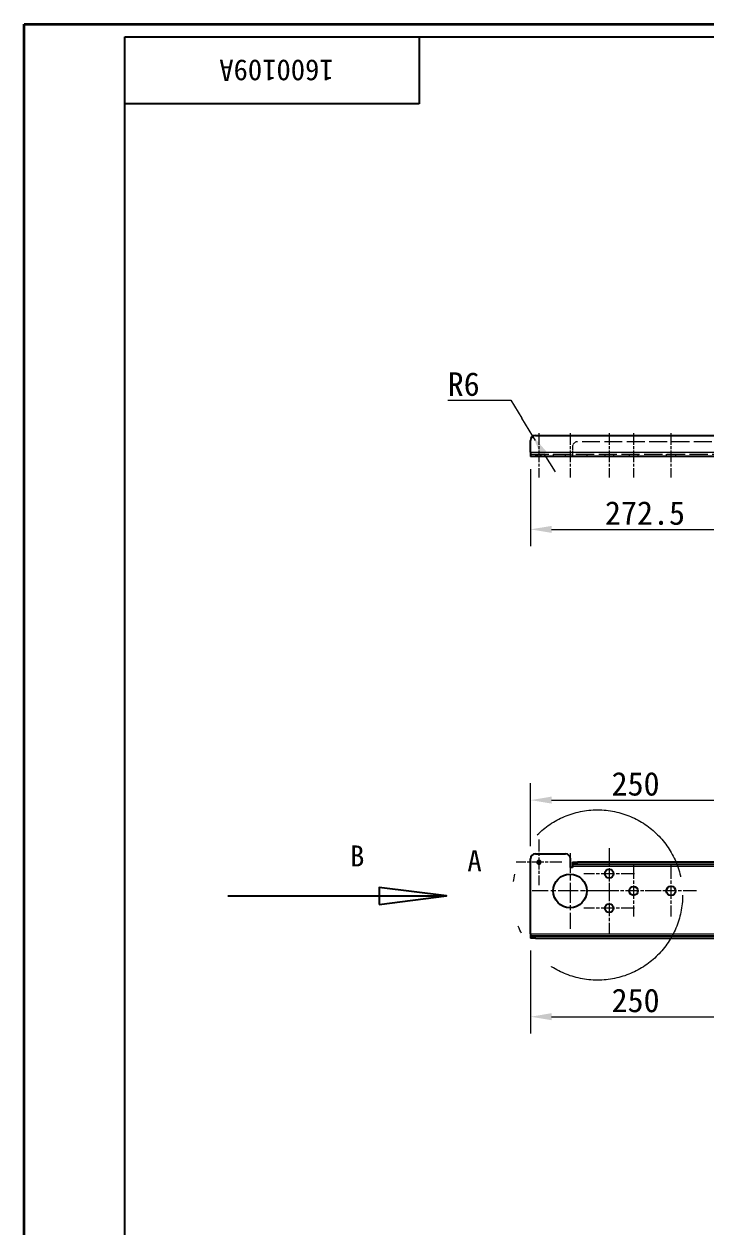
# Model space of a CAD drawing. Header units: millimetres. Extents: x 60 to 4145, y 55 to 2915.
# Drawn here: x 60 to 871, y 1485 to 2915 of the extents above; entities that cross this region are included whole.
import ezdxf

# ---------------------------------------------------------------- set-up
doc = ezdxf.new("R2010")
doc.units = ezdxf.units.MM
doc.header["$LTSCALE"] = 10
for name, pattern in [('CHAIN', [0.3543, 0.2362, -0.0295, 0.0591, -0.0295]), ('DASH_DOUBLE_DOT', [0.2164, 0.1181, -0.0295, 0.0049, -0.0295, 0.0049, -0.0295]), ('DASHED', [0.2067, 0.1654, -0.0413])]:
    doc.linetypes.add(name, pattern=pattern)
for name, color, linetype, lineweight, true_color in [('中心标记 (ISO)', 1, 'CHAIN', 18, 0xff0000), ('中心线 (ISO)', 1, 'CHAIN', 18, 0xff0000), ('剖切线 (ISO)', 7, 'CHAIN', 25, 0x008000), ('尺寸 (ISO)', 7, 'Continuous', 18, 0x008000), ('局部视图边界 (ISO)', 7, 'DASH_DOUBLE_DOT', 18, 0x008000), ('隐藏 (ISO)', 5, 'DASHED', 18, 0x0000ff), ('隐藏窄的 (ISO)', 5, 'DASHED', 18, 0x0000ff)]:
    doc.layers.add(name, color=color, linetype=linetype, lineweight=lineweight, true_color=true_color)
for name, color, linetype, lineweight in [('可见 (ISO)', 7, 'Continuous', 25), ('可见窄的 (ISO)', 7, 'Continuous', 18), ('图框 (ISO)', 7, 'Continuous', 35)]:
    doc.layers.add(name, color=color, linetype=linetype, lineweight=lineweight)
doc.styles.add('HZ_33', font='simfang.ttf')
doc.styles.add('文本样式74', font='SimSun.ttf')
doc.styles.add('最新国标', font='simfang.ttf')
doc.dimstyles.new('默认 (GB)', dxfattribs={"dimscale": 10, "dimtxt": 2.8, "dimasz": 2.5, "dimexe": 2, "dimexo": 1.5, "dimgap": 0.5, "dimtad": 1, "dimtoh": 1, "dimdsep": 46, "dimtxsty": '最新国标', "dimcen": 0.09, "dimdle": 10, "dimclrd": 256, "dimclre": 256, "dimclrt": 256, "dimaunit": 1, "dimadec": 3, "dimazin": 2, "dimtfac": 0.535714, "dimtdec": 3, "dimtmove": 0, "dimatfit": 3, "dimfxl": 0, "dimtolj": 1, "dimlwd": -1, "dimlwe": -1, "dimarcsym": 0})

# ---------------------------------------------------------------- blocks, each defined once
blk = doc.blocks.new('图框 最新国标')
at = {"layer": '图框 (ISO)'}
for p, q in [((6, 7), (6, 291.5)), ((6, 291.5), (414.5, 291.5))]:
    blk.add_line(p, q, dxfattribs=at)
at = {"layer": '图框 (ISO)', "color": 7, "linetype": 'Continuous', "lineweight": 25}
for p, q in [((18, 290), (413, 290)), ((18, 7), (18, 290)), ((18, 290), (413, 290)), ((53, 290), (53, 282)), ((53, 282), (18, 282))]:
    blk.add_line(p, q, dxfattribs=at)
at = {"layer": '图框 (ISO)', "style": '文本样式74'}
blk.add_attdef('零件代号_001', (42.82, 287.25), '', height=2.5, rotation=180, dxfattribs=at)
blk = doc.blocks.new('二维局部视图0')
at = {"layer": '局部视图边界 (ISO)', "ltscale": 18.361101}
blk.add_circle((74.19, 187.96), 10.12, dxfattribs=at)
at = {"layer": '局部视图边界 (ISO)', "insert": (58.72, 190.79), "char_height": 2.5, "attachment_point": 7, "style": 'HZ_33'}
blk.add_mtext('A', dxfattribs=at)
blk = doc.blocks.new('_DotSmall')
at = {"color": 0, "linetype": 'ByBlock', "const_width": 0.5}
blk.add_lwpolyline([(-0.0625, 0, 1), (0.0625, 0, 1)], format="xyb", close=True, dxfattribs=at)
blk = doc.blocks.new('*D14')
at = {"layer": 'Defpoints', "color": 0, "transparency": 16777216}
for p in [(662.3, 1828.5), (912.3, 1820.7), (912.3, 1734.9)]:
    blk.add_point(p, dxfattribs=at)
at = {"layer": '尺寸 (ISO)', "color": 116, "true_color": 0x00803f, "transparency": 16777216}
for p, q in [((662.3, 1813.5), (662.3, 1714.9)), ((912.3, 1805.7), (912.3, 1714.9)), ((687.3, 1734.9), (912.3, 1734.9))]:
    blk.add_line(p, q, dxfattribs=at)
blk.add_solid([(687.3, 1739.1), (687.3, 1730.8), (662.3, 1734.9)], dxfattribs=at)
at = {"layer": '尺寸 (ISO)', "color": 116, "true_color": 0x00803f, "transparency": 16777216, "xscale": 25, "yscale": 25, "zscale": 25}
blk.add_blockref('_DotSmall', (912.3, 1734.9), dxfattribs=at)
at = {"layer": '尺寸 (ISO)', "transparency": 16777216, "insert": (787.2, 1754.1), "char_height": 28, "attachment_point": 5, "style": '最新国标'}
blk.add_mtext('\\A1;250', dxfattribs=at)
blk = doc.blocks.new('*D25')
at = {"layer": 'Defpoints', "color": 0, "transparency": 16777216}
for p in [(665.1, 2425.1), (668.3, 2420)]:
    blk.add_point(p, dxfattribs=at)
at = {"layer": '尺寸 (ISO)', "color": 116, "true_color": 0x00803f, "transparency": 16777216}
for p, q in [((564, 2467.7), (638.8, 2467.7)), ((638.8, 2467.7), (652, 2446.4)), ((665.1, 2425.1), (652, 2446.4)), ((668.3, 2420), (665.1, 2425.1)), ((678.2, 2403.9), (691.4, 2382.6))]:
    blk.add_line(p, q, dxfattribs=at)
blk.add_solid([(681.8, 2406.1), (674.7, 2401.7), (665.1, 2425.1)], dxfattribs=at)
at = {"layer": '尺寸 (ISO)', "transparency": 16777216, "insert": (582.8, 2486.8), "char_height": 28, "attachment_point": 5, "style": '最新国标'}
blk.add_mtext('\\A1;R6', dxfattribs=at)
blk = doc.blocks.new('二维转换剖视图0')
at = {"layer": '剖切线 (ISO)', "linetype": 'Continuous'}
for p, q in [((56.23, 187.85), (48.23, 188.85)), ((48.23, 188.85), (48.23, 186.85)), ((30.23, 187.85), (48.23, 187.85)), ((48.23, 187.85), (56.23, 187.85)), ((48.23, 186.85), (56.23, 187.85))]:
    blk.add_line(p, q, dxfattribs=at)
at = {"layer": '剖切线 (ISO)', "linetype": 'Continuous', "flags": 128}
blk.add_lwpolyline([(48.23, 186.85), (56.23, 187.85), (48.23, 188.85), (48.23, 186.85)], dxfattribs=at)
at = {"layer": '剖切线 (ISO)'}
blk.add_solid([(48.23, 186.85), (56.23, 187.85), (48.23, 188.85), (48.23, 186.85)], dxfattribs=at)
at = {"layer": '剖切线 (ISO)', "insert": (44.77, 191.35), "char_height": 2.5, "attachment_point": 7, "style": 'HZ_33'}
blk.add_mtext('B', dxfattribs=at)
blk = doc.blocks.new('*D47')
at = {"layer": 'Defpoints', "color": 0, "transparency": 16777216}
for p in [(912.3, 1992.4), (912.3, 1932.5), (662.3, 1922.5)]:
    blk.add_point(p, dxfattribs=at)
at = {"layer": '尺寸 (ISO)', "color": 116, "true_color": 0x00803f, "transparency": 16777216}
for p, q in [((662.3, 1937.5), (662.3, 2012.4)), ((912.3, 1947.5), (912.3, 2012.4)), ((687.3, 1992.4), (912.3, 1992.4))]:
    blk.add_line(p, q, dxfattribs=at)
blk.add_solid([(687.3, 1996.6), (687.3, 1988.3), (662.3, 1992.4)], dxfattribs=at)
at = {"layer": '尺寸 (ISO)', "color": 116, "true_color": 0x00803f, "transparency": 16777216, "xscale": 25, "yscale": 25, "zscale": 25}
blk.add_blockref('_DotSmall', (912.3, 1992.4), dxfattribs=at)
at = {"layer": '尺寸 (ISO)', "transparency": 16777216, "insert": (787.2, 2011.6), "char_height": 28, "attachment_point": 5, "style": '最新国标'}
blk.add_mtext('\\A1;250', dxfattribs=at)
blk = doc.blocks.new('*D55')
at = {"layer": 'Defpoints', "color": 0, "transparency": 16777216}
for p in [(662.3, 2401), (934.8, 2386.5), (934.8, 2314.3)]:
    blk.add_point(p, dxfattribs=at)
at = {"layer": '尺寸 (ISO)', "color": 116, "true_color": 0x00803f, "transparency": 16777216}
for p, q in [((662.3, 2386), (662.3, 2294.3)), ((934.8, 2371.5), (934.8, 2294.3)), ((687.3, 2314.3), (934.8, 2314.3))]:
    blk.add_line(p, q, dxfattribs=at)
blk.add_solid([(687.3, 2318.4), (687.3, 2310.1), (662.3, 2314.3)], dxfattribs=at)
at = {"layer": '尺寸 (ISO)', "color": 116, "true_color": 0x00803f, "transparency": 16777216, "xscale": 25, "yscale": 25, "zscale": 25}
blk.add_blockref('_DotSmall', (934.8, 2314.3), dxfattribs=at)
at = {"layer": '尺寸 (ISO)', "transparency": 16777216, "insert": (798.4, 2333.5), "char_height": 28, "attachment_point": 5, "style": '最新国标'}
blk.add_mtext('\\A1;272.5', dxfattribs=at)

msp = doc.modelspace()

# ---------------------------------------------------------------- linework, layer by layer
at = {"layer": '中心标记 (ISO)', "ltscale": 6.01531}
for p, q in [((672.256, 1945.5334), (672.256, 1891.3994)), ((699.323, 1918.4664), (645.189, 1918.4664))]:
    msp.add_line(p, q, dxfattribs=at)
at = {"layer": '中心标记 (ISO)', "ltscale": 6.722705}
for p, q in [((755.806, 1935.2164), (755.806, 1874.7164)), ((786.056, 1904.9664), (725.556, 1904.9664)), ((784.806, 1914.7164), (784.806, 1854.2164)), ((755.806, 1894.2164), (755.806, 1833.7164)), ((815.056, 1884.4664), (754.556, 1884.4664)), ((786.056, 1863.9664), (725.556, 1863.9664))]:
    msp.add_line(p, q, dxfattribs=at)
at = {"layer": '中心标记 (ISO)', "ltscale": 10.000767}
for p, q in [((709.256, 1929.4664), (709.256, 1839.4664)), ((754.256, 1884.4664), (664.256, 1884.4664))]:
    msp.add_line(p, q, dxfattribs=at)
at = {"layer": '中心标记 (ISO)', "ltscale": 6.778265}
for p, q in [((829.256, 1914.9664), (829.256, 1853.9664)), ((859.756, 1884.4664), (798.756, 1884.4664))]:
    msp.add_line(p, q, dxfattribs=at)
at = {"layer": '中心线 (ISO)', "ltscale": 5.833739}
for p, q in [((672.256, 2428.5339), (672.256, 2376.0339)), ((709.256, 2428.5339), (709.256, 2376.0339)), ((755.806, 2428.5339), (755.806, 2376.0339)), ((784.806, 2428.5339), (784.806, 2376.0339)), ((829.256, 2428.5339), (829.256, 2376.0339))]:
    msp.add_line(p, q, dxfattribs=at)
at = {"layer": '可见 (ISO)'}
for p, q in [((662.256, 2406.0339), (662.256, 2420.0339)), ((668.256, 2426.0339), (3656.256, 2426.0339)), ((662.256, 2406.0339), (662.256, 2401.0339)), ((3662.256, 2401.0339), (662.256, 2401.0339)), ((662.256, 1833.4664), (662.256, 1922.4664)), ((668.256, 1928.4664), (703.756, 1928.4664)), ((709.756, 1912.2164), (709.756, 1922.4664)), ((712.256, 1918.4664), (718.256, 1918.4664)), ((712.256, 1918.4664), (712.256, 1915.9664)), ((3656.256, 1918.4664), (718.256, 1918.4664)), ((712.256, 1912.2164), (709.756, 1912.2164)), ((718.256, 1915.9664), (712.256, 1915.9664)), ((712.256, 1915.9664), (712.256, 1913.4664)), ((712.256, 1913.4664), (712.256, 1912.2164)), ((3656.256, 1915.9664), (718.256, 1915.9664)), ((662.256, 1833.4664), (662.256, 1830.9664)), ((662.256, 1830.9664), (668.256, 1830.9664)), ((662.256, 1830.9664), (662.256, 1828.4664)), ((668.256, 1830.9664), (3656.256, 1830.9664)), ((668.256, 1828.4664), (662.256, 1828.4664)), ((668.256, 1828.4664), (3656.256, 1828.4664))]:
    msp.add_line(p, q, dxfattribs=at)
for centre, radius in [((672.256, 1918.4664), 2.067), ((709.256, 1884.4664), 20), ((755.806, 1904.9664), 5.25), ((784.806, 1884.4664), 5.25), ((829.256, 1884.4664), 5.5), ((755.806, 1863.9664), 5.25)]:
    msp.add_circle(centre, radius, dxfattribs=at)
for centre, start, end in [((668.256, 2420.0339), 90, 180), ((668.256, 1922.4664), 90, 180), ((703.756, 1922.4664), 0, 90)]:
    msp.add_arc(centre, 6, start, end, dxfattribs=at)
at = {"layer": '可见窄的 (ISO)'}
for p, q in [((662.256, 2406.0339), (3662.256, 2406.0339)), ((718.256, 1915.9664), (718.256, 1918.4664)), ((3662.256, 1913.4664), (712.256, 1913.4664)), ((662.256, 1833.4664), (3662.256, 1833.4664)), ((668.256, 1828.4664), (668.256, 1830.9664))]:
    msp.add_line(p, q, dxfattribs=at)
msp.add_arc((672.256, 1918.4664), 2.5, 280, 190, dxfattribs=at)
at = {"layer": '隐藏 (ISO)', "ltscale": 12.866373}
msp.add_line((931.0143, 2418.5339), (718.256, 2418.5339), dxfattribs=at)
at = {"layer": '隐藏 (ISO)', "ltscale": 13.075485}
msp.add_line((662.256, 2403.5339), (3662.256, 2403.5339), dxfattribs=at)
at = {"layer": '隐藏 (ISO)', "ltscale": 0.476074}
for p, q in [((669.756, 2403.5339), (669.756, 2401.0339)), ((670.189, 2403.5339), (670.189, 2401.0339)), ((674.323, 2403.5339), (674.323, 2401.0339)), ((674.756, 2401.0339), (674.756, 2403.5339)), ((689.256, 2403.5339), (689.256, 2401.0339)), ((709.756, 2403.5339), (709.756, 2401.0339)), ((712.256, 2403.5339), (712.256, 2401.0339)), ((729.256, 2403.5339), (729.256, 2401.0339)), ((750.556, 2403.5339), (750.556, 2401.0339)), ((761.056, 2403.5339), (761.056, 2401.0339)), ((779.556, 2403.5339), (779.556, 2401.0339)), ((790.056, 2403.5339), (790.056, 2401.0339)), ((823.756, 2403.5339), (823.756, 2401.0339)), ((834.756, 2403.5339), (834.756, 2401.0339))]:
    msp.add_line(p, q, dxfattribs=at)
at = {"layer": '隐藏 (ISO)', "ltscale": 1.237953}
msp.add_line((712.256, 2412.5339), (712.256, 2406.0339), dxfattribs=at)
at = {"layer": '隐藏 (ISO)', "ltscale": 0.747873}
msp.add_line((712.256, 2406.0339), (712.256, 2403.5339), dxfattribs=at)
at = {"layer": '隐藏 (ISO)', "ltscale": 1.795034}
msp.add_arc((718.256, 2412.5339), 6, 90, 180, dxfattribs=at)
at = {"layer": '隐藏窄的 (ISO)', "ltscale": 0.476074}
for p, q in [((668.256, 2403.5339), (668.256, 2401.0339)), ((703.756, 2401.0339), (703.756, 2403.5339))]:
    msp.add_line(p, q, dxfattribs=at)

# ---------------------------------------------------------------- block references
at = {"xscale": 10, "yscale": 10, "zscale": 10}
msp.add_blockref('图框 最新国标', (0, 0), dxfattribs=at).add_auto_attribs({'零件代号_001': '1600109A'})
at = {"layer": '剖切线 (ISO)', "xscale": 10, "yscale": 10, "zscale": 10}
msp.add_blockref('二维转换剖视图0', (0, 0), dxfattribs=at)
at = {"layer": '局部视图边界 (ISO)', "xscale": 10, "yscale": 10, "zscale": 10}
msp.add_blockref('二维局部视图0', (0, 0), dxfattribs=at)

# ---------------------------------------------------------------- dimensions: what is measured, and where the dimension line sits
at = {"layer": '尺寸 (ISO)', "color": 116, "true_color": 0x00803f}
dim = msp.add_radius_dim(center=(668.256, 2420.0339), mpoint=(665.1006, 2425.1372), dimstyle='默认 (GB)', override={"dimgap": 0.5, "dimtih": 1, "dimdec": 2, "dimlfac": 1, "dimcen": 0, "dimtol": 0, "dimlim": 0, "dimtp": 0, "dimtm": 0, "dimtdec": 3}, dxfattribs=at)
dim.commit()
dim.dimension.update_dxf_attribs({"geometry": '*D25', "text_midpoint": (582.8466, 2467.6646), "dimtype": 164})
for base, p1, p2, picture, middle in [((934.756, 2314.2746), (662.256, 2401.0339), (934.756, 2386.5339), '*D55', (798.406, 2314.2746)), ((912.256, 1992.4493), (662.256, 1922.4664), (912.256, 1932.5334), '*D47', (787.156, 1992.4493)), ((912.256, 1734.9269), (662.256, 1828.4664), (912.256, 1820.7164), '*D14', (787.186, 1734.9269))]:
    dim = msp.add_linear_dim(base=base, p1=p1, p2=p2, angle=180, dimstyle='默认 (GB)', override={"dimgap": 0.5, "dimtoh": 0, "dimdec": 2, "dimblk2": 'DotSmall', "dimsah": 1, "dimdle": 0, "dimtol": 0, "dimlim": 0, "dimtp": 0, "dimtm": 0, "dimtdec": 3, "dimtofl": 0, "dimatfit": 1}, dxfattribs=at)
    dim.commit()
    dim.dimension.update_dxf_attribs({"geometry": picture, "text_midpoint": middle, "dimtype": 160})

doc.saveas('drawing.dxf')
